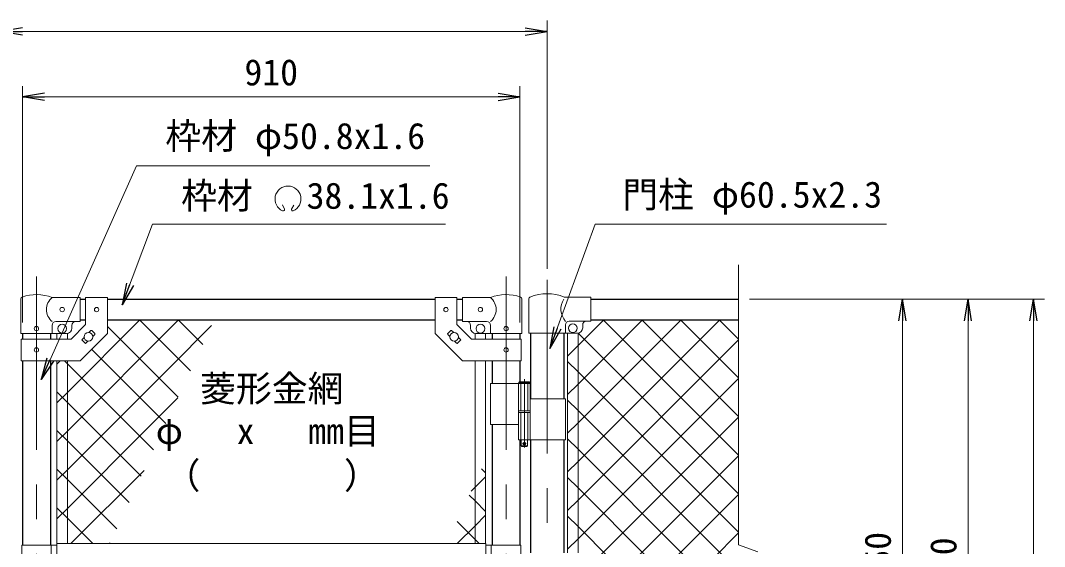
# Model space of a CAD drawing. Units: millimetres, scale not verified. Extents: x -4200 to 4200, y -2970 to 2970.
# Drawn here: x -2565 to -692, y 9 to 971 of the extents above; entities that cross this region are included whole.
import ezdxf
from ezdxf.enums import TextEntityAlignment as Align

# ---------------------------------------------------------------- set-up
doc = ezdxf.new("R2010")
doc.units = ezdxf.units.MM
doc.header["$LTSCALE"] = 10
doc.linetypes.add('DASHED', pattern=[7.5, 6, -1.5])
doc.linetypes.add('USER1', pattern=[50.8, 31.75, -6.35, 6.35, -6.35])
for name, color, linetype, lineweight in [('0-1_D-BMK', 2, 'USER1', 13), ('0-2_D-STR1', 1, 'Continuous', 25), ('0-3_D-STR3', 3, 'Continuous', 13), ('0-7_D-STR-DIM', 7, 'Continuous', 13), ('0-A_D-STR2', 7, 'Continuous', 13), ('0-B_D-STR-TXT', 7, 'Continuous', 13)]:
    doc.layers.add(name, color=color, linetype=linetype, lineweight=lineweight)
doc.layers.add('0-8_0', color=7, linetype='Continuous')
doc.styles.add('ＭＳ ゴシック', font='')
doc.styles.get('ＭＳ ゴシック').set_extended_font_data('MS Gothic')

# ---------------------------------------------------------------- blocks, each defined once
blk = doc.blocks.new('_Open')
at = {"layer": '0-8_0'}
blk.add_line((-10, 1.667), (0, 0), dxfattribs=at)
blk.add_lwpolyline([(-10, -1.667), (0, 0), (-10, 0)], dxfattribs=at)

msp = doc.modelspace()

# ---------------------------------------------------------------- linework, layer by layer
at = {"layer": '0-1_D-BMK'}
for p, q in [((-2535.9, 503.1), (-2535.9, -535.29)), ((-1676.7, 503.1), (-1676.7, -535.29)), ((-1601.55, 496.61), (-1601.55, -749.21)), ((-1643.28, 314.79), (-1643.28, 189.9)), ((-1646.9, 196.87), (-1639.65, 196.87))]:
    msp.add_line(p, q, dxfattribs=at)
at = {"layer": '0-2_D-STR1'}
for p, q in [((-2455.9, 461.37), (-2445.9, 461.37)), ((-2405.9, 461.37), (-1806.7, 461.37)), ((-1766.7, 461.37), (-1756.7, 461.37)), ((-1521.55, 461.37), (-1251.55, 461.37)), ((-2455.9, 423.37), (-2445.9, 423.37)), ((-2405.9, 423.37), (-1806.7, 423.37)), ((-1766.7, 423.37), (-1756.7, 423.37)), ((-1521.55, 423.37), (-1251.55, 423.37)), ((-2561.3, 398.37), (-2561.3, 388.32)), ((-2510.5, 398.37), (-2510.5, 388.32)), ((-1702.1, 398.37), (-1702.1, 388.32)), ((-1651.3, 398.37), (-1651.3, 388.32)), ((-1631.8, 399.07), (-1631.8, 278.87)), ((-1571.3, 399.07), (-1571.3, 278.87)), ((-2561.3, 348.32), (-2561.3, 11.37)), ((-2510.5, 348.32), (-2510.5, 11.37)), ((-1702.1, 348.32), (-1702.1, 306.87)), ((-1651.3, 348.32), (-1651.3, 309.87)), ((-1702.1, 231.87), (-1702.1, 11.37)), ((-1651.3, 203.87), (-1651.3, 11.37)), ((-1631.8, 203.87), (-1631.8, -3.13)), ((-1571.3, 203.87), (-1571.3, -3.13))]:
    msp.add_line(p, q, dxfattribs=at)
at = {"layer": '0-3_D-STR3'}
for p, q in [((-2564.45, 398.37), (-2564.45, 462.06)), ((-2455.9, 464.37), (-2507.35, 464.37)), ((-2455.9, 464.37), (-2455.9, 420.37)), ((-2445.9, 464.57), (-2445.9, 414.89)), ((-2445.9, 464.57), (-2405.9, 464.57)), ((-2405.9, 464.57), (-2405.9, 398.32)), ((-1806.7, 464.57), (-1806.7, 398.32)), ((-1766.7, 464.57), (-1806.7, 464.57)), ((-1766.7, 464.57), (-1766.7, 414.89)), ((-1756.7, 464.37), (-1705.25, 464.37)), ((-1756.7, 464.37), (-1756.7, 420.37)), ((-1648.15, 398.37), (-1648.15, 462.06)), ((-1634.95, 461.92), (-1634.95, 399.07)), ((-1570.41, 465.07), (-1521.55, 465.07)), ((-1521.55, 421.07), (-1521.55, 465.07)), ((-2507.35, 398.37), (-2507.35, 413.37)), ((-2455.9, 420.37), (-2500.35, 420.37)), ((-2472.46, 388.32), (-2445.9, 414.89)), ((-2470.9, 413.37), (-2470.9, 408.37)), ((-1740.13, 388.32), (-1766.7, 414.89)), ((-1756.7, 420.37), (-1712.25, 420.37)), ((-1741.7, 413.37), (-1741.7, 408.37)), ((-1705.25, 398.37), (-1705.25, 413.37)), ((-1568.15, 414.07), (-1568.15, 399.07)), ((-1561.15, 421.07), (-1521.55, 421.07)), ((-1536.55, 409.07), (-1536.55, 414.07)), ((-2564.45, 398.37), (-2507.35, 398.37)), ((-2507.35, 398.37), (-2480.9, 398.37)), ((-2498.4, 398.37), (-2498.4, 388.32)), ((-2479.4, 398.37), (-2479.4, 388.32)), ((-2440.02, 400.27), (-2436.3, 403.98)), ((-2434.89, 403.98), (-2429.23, 398.33)), ((-2432.94, 393.2), (-2429.23, 396.91)), ((-1777.71, 403.98), (-1783.36, 398.33)), ((-1779.65, 393.2), (-1783.36, 396.91)), ((-1772.58, 400.27), (-1776.29, 403.98)), ((-1733.2, 398.37), (-1733.2, 388.32)), ((-1705.25, 398.37), (-1731.7, 398.37)), ((-1714.2, 398.37), (-1714.2, 388.32)), ((-1648.15, 398.37), (-1705.25, 398.37)), ((-1634.95, 399.07), (-1546.55, 399.07)), ((-1564.05, 399.07), (-1564.05, -3.13)), ((-1545.05, 399.07), (-1545.05, -3.13)), ((-2563.6, 388.32), (-2472.46, 388.32)), ((-2563.6, 388.32), (-2563.6, 348.32)), ((-2452.56, 387.72), (-2448.85, 391.44)), ((-2452.56, 386.31), (-2446.91, 380.65)), ((-2445.49, 380.65), (-2441.78, 384.37)), ((-1767.1, 380.65), (-1770.82, 384.37)), ((-1760.03, 386.31), (-1765.69, 380.65)), ((-1760.03, 387.72), (-1763.74, 391.44)), ((-1649, 388.32), (-1740.13, 388.32)), ((-1649, 388.32), (-1649, 348.32)), ((-2498.4, 348.32), (-2498.4, 13.87)), ((-2479.4, 348.32), (-2479.4, 13.87)), ((-1733.2, 348.32), (-1733.2, 13.87)), ((-1714.2, 348.32), (-1714.2, 13.87)), ((-1705.25, 306.87), (-1705.25, 231.87)), ((-1705.25, 306.87), (-1632.48, 306.87)), ((-1654.08, 306.87), (-1654.08, 256.87)), ((-1633.28, 308.87), (-1653.28, 308.87)), ((-1652.28, 309.87), (-1634.28, 309.87)), ((-1633.28, 308.87), (-1634.28, 309.87)), ((-1633.28, 308.87), (-1633.28, 306.87)), ((-1632.48, 306.87), (-1632.48, 256.87)), ((-1632.48, 278.87), (-1568.25, 278.87)), ((-1568.25, 278.87), (-1568.25, 203.87)), ((-1654.08, 256.87), (-1632.48, 256.87)), ((-1654.08, 253.87), (-1632.48, 253.87)), ((-1654.08, 253.87), (-1654.08, 203.87)), ((-1653.78, 256.87), (-1653.78, 253.87)), ((-1653.78, 253.87), (-1632.78, 253.87)), ((-1632.78, 256.87), (-1632.78, 253.87)), ((-1632.48, 253.87), (-1632.48, 203.87)), ((-1705.25, 231.87), (-1654.3, 231.87)), ((-1654.08, 203.87), (-1568.25, 203.87)), ((-1649.28, 203.87), (-1649.28, 192.87)), ((-1648.28, 191.87), (-1649.28, 192.87)), ((-1648.28, 191.87), (-1638.28, 191.87)), ((-1638.28, 191.87), (-1637.28, 192.87)), ((-2562.9, 11.37), (-2562.9, -7.13)), ((-2562.9, 11.37), (-2498.8, 11.37)), ((-2508.9, 11.37), (-2508.9, -7.13)), ((-2498.8, 13.87), (-1713.8, 13.87)), ((-2498.8, -7.13), (-2498.8, 13.87)), ((-1713.8, -41.13), (-1713.8, 13.87)), ((-1649.7, 11.37), (-1713.8, 11.37)), ((-1703.7, 11.37), (-1703.7, -38.63)), ((-1649.7, 11.37), (-1649.7, -38.63))]:
    msp.add_line(p, q, dxfattribs=at)
at = {"layer": '0-3_D-STR3', "linetype": 'DASHED'}
for p, q in [((-1649.58, 306.87), (-1649.58, 256.87)), ((-1636.98, 306.87), (-1636.98, 256.87)), ((-1649.58, 253.87), (-1649.58, 203.87)), ((-1636.98, 253.87), (-1636.98, 203.87))]:
    msp.add_line(p, q, dxfattribs=at)
at = {"layer": '0-3_D-STR3'}
for points in [[(-2563.6, 348.32), (-2455.9, 348.32), (-2405.9, 398.32)], [(-1649, 348.32), (-1756.7, 348.32), (-1806.7, 398.32)], [(-1652.28, 309.87), (-1653.28, 308.87), (-1653.28, 306.87)], [(-1637.28, 203.87), (-1637.28, 192.87), (-1649.28, 192.87)]]:
    msp.add_lwpolyline(points, dxfattribs=at)
for centre, radius in [((-2488.9, 442.37), 4), ((-2425.9, 442.32), 4), ((-1786.7, 442.32), 4), ((-1723.7, 442.37), 4), ((-2488.9, 407.37), 8), ((-1723.7, 407.37), 8), ((-1554.55, 408.07), 8), ((-2535.9, 407.37), 4), ((-2440.9, 392.32), 8), ((-1771.7, 392.32), 8), ((-1676.7, 407.37), 4), ((-2535.9, 368.32), 4), ((-1676.7, 368.32), 4), ((-1643.28, 196.87), 2.5)]:
    msp.add_circle(centre, radius, dxfattribs=at)
for centre, radius, start, end in [((-2535.9, 389.64), 80, 69.0916, 109.22051), ((-1676.7, 389.64), 80, 70.77949, 110.9084), ((-1601.55, 391.37), 80, 67.09875, 113.10629), ((-2561.15, 462.06), 3.3, 109.22051, 180), ((-2489.15, 442.37), 28.55, 129.59418, 230.40582), ((-1723.44, 442.37), 28.55, 309.59418, 50.40582), ((-1651.45, 462.06), 3.3, 0, 70.77949), ((-1631.65, 461.92), 3.3, 113.10629, 180), ((-1543.02, 443.12), 33.4, 146.35914, 222.2959), ((-2500.35, 413.37), 7, 90, 180), ((-2463.9, 413.37), 7, 90, 180), ((-1748.7, 413.37), 7, 0, 90), ((-1712.25, 413.37), 7, 0, 90), ((-1561.15, 414.07), 7, 90, 180), ((-1529.55, 414.07), 7, 90, 180), ((-2480.9, 408.37), 10, 270, 0), ((-2435.59, 403.28), 1, 45, 135), ((-2429.94, 397.62), 1, 315, 45), ((-1782.66, 397.62), 1, 135, 225), ((-1777, 403.28), 1, 45, 135), ((-1731.7, 408.37), 10, 180, 270), ((-1546.55, 409.07), 10, 270, 0), ((-2451.86, 387.01), 1, 135, 225), ((-2446.2, 381.36), 1, 225, 315), ((-1766.39, 381.36), 1, 225, 315), ((-1760.74, 387.01), 1, 315, 45)]:
    msp.add_arc(centre, radius, start, end, dxfattribs=at)
at = {"layer": '0-7_D-STR-DIM'}
for p, q in [((-1601.55, 516.61), (-1601.55, 971.37)), ((-2561.55, 951.37), (-1641.55, 951.37)), ((-2561.3, 418.37), (-2561.3, 851.37)), ((-1651.3, 418.37), (-1651.3, 851.37)), ((-2521.3, 831.37), (-1691.3, 831.37)), ((-1251.55, 12.02), (-1251.55, 524.37)), ((-1231.55, 461.37), (-931.55, 461.37)), ((-1231.55, 461.37), (-811.55, 461.37)), ((-1231.55, 461.37), (-691.55, 461.37)), ((-951.55, -448.63), (-951.55, 421.37)), ((-831.55, -498.63), (-831.55, 421.37)), ((-711.55, -698.63), (-711.55, 421.37)), ((-1216.31, -0.81), (-1251.55, 12.02))]:
    msp.add_line(p, q, dxfattribs=at)
at = {"layer": '0-A_D-STR2'}
for p, q in [((-2479.4, 290.46), (-2346.48, 423.37)), ((-2479.4, 219.75), (-2275.77, 423.37)), ((-2231.64, 378.3), (-2276.71, 423.37)), ((-1545.05, 376.28), (-1497.96, 423.37)), ((-1545.05, 305.57), (-1427.25, 423.37)), ((-1545.05, 234.86), (-1356.54, 423.37)), ((-1545.05, 164.15), (-1285.82, 423.37)), ((-1251.55, 176.02), (-1498.89, 423.37)), ((-1251.55, 246.73), (-1428.18, 423.37)), ((-1251.55, 317.44), (-1357.47, 423.37)), ((-1251.55, 388.15), (-1286.76, 423.37)), ((-1564.05, 357.28), (-1545.05, 376.28)), ((-1545.05, 93.44), (-1251.55, 386.94)), ((-2498.4, 342.17), (-2492.25, 348.32)), ((-1564.05, 286.57), (-1545.05, 305.57)), ((-1545.05, 22.72), (-1251.55, 316.22)), ((-2479.4, 272.5), (-2498.4, 291.5)), ((-2498.4, 271.46), (-2479.4, 290.46)), ((-2344.07, 137.18), (-2479.4, 272.5)), ((-1564.05, 215.86), (-1545.05, 234.86)), ((-2479.4, 201.79), (-2498.4, 220.79)), ((-2498.4, 200.75), (-2479.4, 219.75)), ((-2366.56, 88.95), (-2479.4, 201.79)), ((-1545.05, 186.68), (-1564.05, 205.68)), ((-1344.73, -13.63), (-1545.05, 186.68)), ((-1439.98, -13.63), (-1251.55, 174.8)), ((-2479.4, 131.08), (-2498.4, 150.08)), ((-1714.2, 143.7), (-1721.45, 150.95)), ((-1564.05, 145.15), (-1545.05, 164.15)), ((-2473.14, 13.87), (-2339.04, 147.97)), ((-1545.05, 115.97), (-1564.05, 134.97)), ((-2389.05, 40.73), (-2479.4, 131.08)), ((-1415.44, -13.63), (-1545.05, 115.97)), ((-1369.27, -13.63), (-1251.55, 104.09)), ((-1564.05, 74.44), (-1545.05, 93.44)), ((-1545.05, 45.26), (-1564.05, 64.26)), ((-1486.15, -13.63), (-1545.05, 45.26)), ((-1564.05, 3.72), (-1545.05, 22.72)), ((-1298.56, -13.63), (-1251.55, 33.38)), ((-2402.43, 13.87), (-2400.82, 15.48))]:
    msp.add_line(p, q, dxfattribs=at)
for points in [[(-2498.4, 130.03), (-2479.4, 149.03), (-2331.55, 296.88), (-2291.43, 337.01), (-2215.47, 412.96)], [(-2254.12, 330.07), (-2261.06, 337.01), (-2347.42, 423.37)], [(-2276.61, 281.85), (-2331.55, 336.78), (-2405.9, 411.13)], [(-1251.55, 105.31), (-1545.05, 398.81), (-1545.39, 399.15)], [(-2299.1, 233.62), (-2331.55, 266.07), (-2434.84, 369.37)], [(-2321.58, 185.4), (-2331.55, 195.36), (-2479.4, 343.21), (-2484.5, 348.32)], [(-1251.55, 34.6), (-1545.05, 328.1), (-1564.05, 347.1)], [(-2498.4, 59.32), (-2479.4, 78.32), (-2331.55, 226.17), (-2277.26, 280.46)], [(-1268.02, -19.63), (-1274.02, -13.63), (-1545.05, 257.39), (-1564.05, 276.39)], [(-1519.55, -22.49), (-1510.69, -13.63), (-1251.55, 245.51)], [(-1740.49, 110.13), (-1733.2, 117.42), (-1714.2, 136.42)], [(-1714.2, 72.99), (-1733.2, 91.99), (-1743.94, 102.73)], [(-2432.89, 13.87), (-2479.4, 60.37), (-2498.4, 79.37)], [(-1766.04, 13.87), (-1733.2, 46.71), (-1714.2, 65.71)], [(-1725.79, 13.87), (-1733.2, 21.28), (-1766.42, 54.5)]]:
    msp.add_lwpolyline(points, dxfattribs=at)
at = {"layer": '0-B_D-STR-TXT'}
for p, q in [((-2082.01, 625.75), (-2085.84, 633.96)), ((-2069.42, 625.74), (-2064.9, 633.58))]:
    msp.add_line(p, q, dxfattribs=at)
for points in [[(-1816.38, 705.49), (-2352.58, 705.49), (-2526.26, 316.15)], [(-1787.47, 598.46), (-2323.67, 598.46), (-2378.23, 452.8)], [(-980.65, 598.46), (-1513.81, 598.46), (-1595.74, 372.73)]]:
    msp.add_lwpolyline(points, dxfattribs=at)
for centre, radius, start, end in [((-2075.72, 644.63), 23.75, 292.92895, 245.65759), ((-2084.47, 625.29), 2.5, 245.55066, 10.6575), ((-2066.97, 625.28), 2.5, 169.34241, 276.63708)]:
    msp.add_arc(centre, radius, start, end, dxfattribs=at)

# ---------------------------------------------------------------- block references
at = {"layer": '0-7_D-STR-DIM', "xscale": 4, "yscale": 4}
for p, rotation in [((-2601.55, 951.37), 180), ((-2561.3, 831.37), 180), ((-951.55, 461.37), 90), ((-831.55, 461.37), 90), ((-711.55, 461.37), 90)]:
    msp.add_blockref('_Open', p, dxfattribs=dict(at, rotation=rotation))
for p in [(-1601.55, 951.37), (-1651.3, 831.37)]:
    msp.add_blockref('_Open', p, dxfattribs=at)
at = {"layer": '0-B_D-STR-TXT', "xscale": 4, "yscale": 4}
for p, rotation in [((-2378.93, 450.93), 249.46512), ((-1596.42, 370.85), 250.05227), ((-2527.07, 314.32), 245.95896)]:
    msp.add_blockref('_Open', p, dxfattribs=dict(at, rotation=rotation))

# ---------------------------------------------------------------- texts
at = {"layer": '0-7_D-STR-DIM', "style": 'ＭＳ ゴシック'}
msp.add_text('910', height=48.09, dxfattribs=at).set_placement((-2155.42, 838.12), align=Align.BOTTOM_LEFT)
for s, p in [('950', (-958.29, -62.76)), ('1000', (-838.29, -105.53))]:
    msp.add_text(s, height=48.09, rotation=90, dxfattribs=at).set_placement(p, align=Align.BOTTOM_LEFT)
at = {"layer": '0-B_D-STR-TXT', "style": 'ＭＳ ゴシック'}
for s, p in [('枠材 φ50.8x1.6', (-2300.13, 721.63)), ('枠材 \u300038.1x1.6', (-2271.22, 612.32)), ('門柱 φ60.5x2.3', (-1464.15, 614.35)), ('菱形金網', (-2236.5, 259.4)), ('φ\u3000 x\u3000 mm目', (-2317.71, 181.81)), ('（\u3000\u3000\u3000\u3000）', (-2301.47, 100.16))]:
    msp.add_text(s, height=48.09, dxfattribs=at).set_placement(p, align=Align.BOTTOM_LEFT)

doc.saveas('drawing.dxf')
